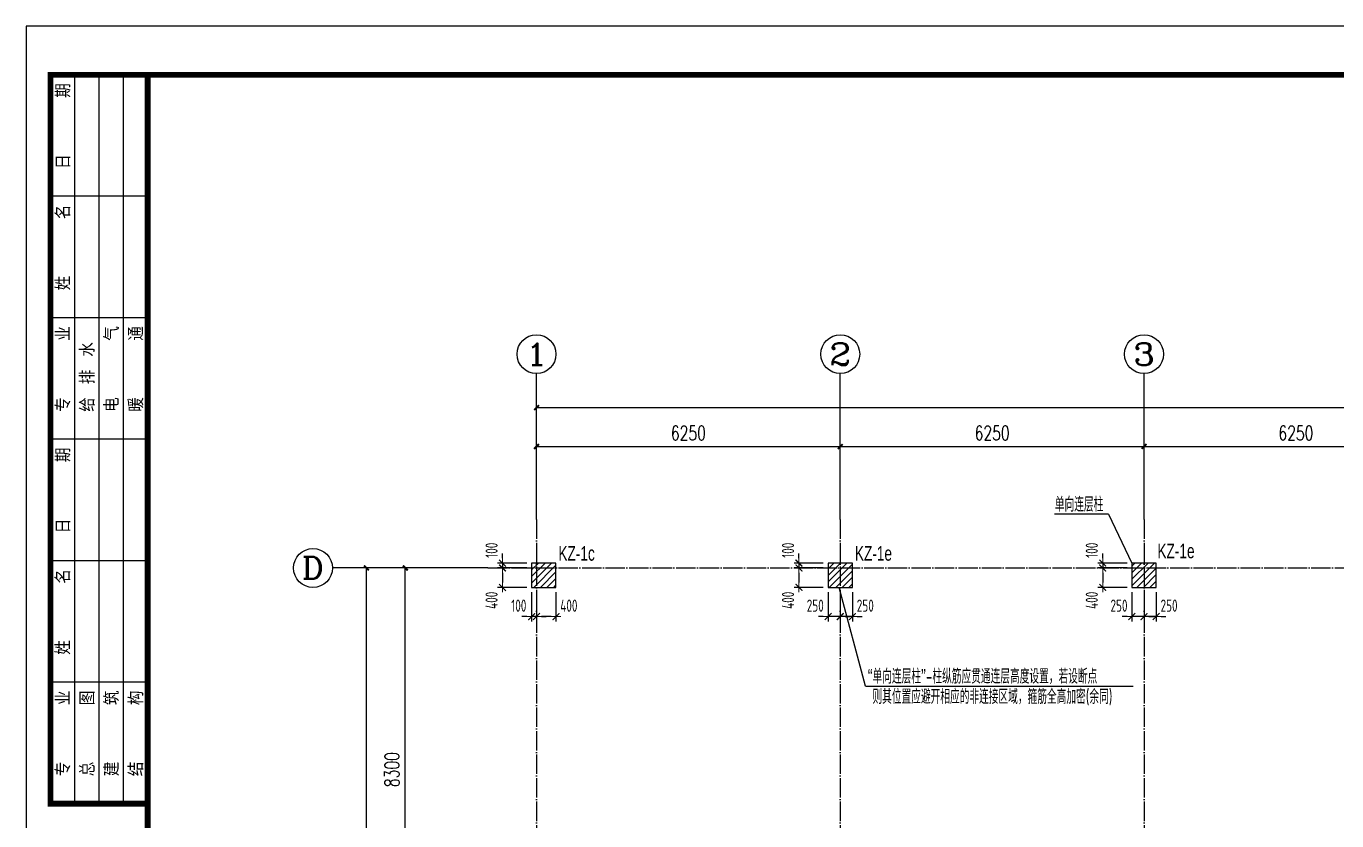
# Model space of a CAD drawing. Extents: x -441005 to 725361, y -182459 to 319313.
# Drawn here: x -40300 to -13334, y 32697 to 49050 of the extents above; entities that cross this region are included whole.
import ezdxf
from ezdxf.enums import TextEntityAlignment as Align

# ---------------------------------------------------------------- set-up
doc = ezdxf.new("R2010")
doc.units = 0
doc.header["$LTSCALE"] = 100
doc.linetypes.add('DOTE', pattern=[2.42, 2, -0.2, 0.02, -0.2])
doc.layers.get('0').update_dxf_attribs({"linetype": 'CONTINUOUS'})
doc.layers.get('Defpoints').update_dxf_attribs({"linetype": 'CONTINUOUS'})
for name, color, linetype in [('AXIS', 3, 'CONTINUOUS'), ('AXIS_TEXT', 7, 'CONTINUOUS'), ('COLU', 7, 'CONTINUOUS'), ('DOTE', 8, 'DOTE'), ('S审图修改', 2, 'CONTINUOUS'), ('TEXT', 7, 'CONTINUOUS'), ('TT_KZ', 6, 'CONTINUOUS'), ('图框', 7, 'CONTINUOUS')]:
    doc.layers.add(name, color=color, linetype=linetype)
doc.layers.add('COLU-平法定位', color=3, linetype='ByLayer', lineweight=18)
doc.layers.add('T填充图层(非模板)', color=251, linetype='CONTINUOUS', lineweight=0)
doc.styles.add('_TCH_AXIS', font='COMPLEX', dxfattribs={"bigfont": 'GBCBIG'})
doc.styles.add('_TCH_DIM_T3', font='simplex_.ttf', dxfattribs={"width": 0.705882, "bigfont": 'GBCBIG'})
doc.styles.add('BW_Dim', font='Bweng.shx', dxfattribs={"width": 0.7, "bigfont": 'hztxt.shx'})
doc.styles.add('COMPLEX', font='COMPLEX')
doc.styles.add('HZTXT', font='TXT', dxfattribs={"bigfont": 'HZTXT'})
doc.styles.add('TCCAD_Dimension', font='Tssdeng.shx', dxfattribs={"width": 0.7, "bigfont": 'hztxt.shx'})
doc.styles.add('TSSD_Rein', font='Tssdeng.shx', dxfattribs={"width": 0.7, "bigfont": '1.shx'})
doc.dimstyles.new('_TCH_ARCH&&100', dxfattribs={"dimtxt": 297.5, "dimasz": 100, "dimexe": 250, "dimexo": 300, "dimgap": 126.25, "dimtad": 1, "dimdec": 0, "dimzin": 0, "dimdsep": 46, "dimtxsty": '_TCH_DIM_T3', "dimblk": 'ARCHTICK', "dimcen": 0.09, "dimclrt": 7, "dimazin": 2, "dimtfac": 1, "dimtdec": 0, "dimtix": 1, "dimtmove": 2, "dimatfit": 3, "dimfxl": 0, "dimtolj": 1, "dimtzin": 0, "dimarcsym": 0})
doc.dimstyles.new('TCCAD_100_100', dxfattribs={"dimtxt": 250, "dimasz": 100, "dimexe": 100, "dimexo": 100, "dimgap": 100, "dimtad": 1, "dimdec": 0, "dimzin": 0, "dimdsep": 46, "dimtxsty": 'TCCAD_Dimension', "dimblk": '_TCDBK100_100', "dimcen": 0, "dimclrt": 7, "dimadec": 0, "dimazin": 0, "dimtfac": 1, "dimtdec": 0, "dimtix": 1, "dimtmove": 2, "dimatfit": 3, "dimfxl": 0, "dimtolj": 1, "dimtzin": 0, "dimarcsym": 0})
pattern_1 = [(45, (-3e-11, 47000), (-67.35192, 67.35192), [])]

# ---------------------------------------------------------------- blocks, each defined once
blk = doc.blocks.new('_AXISO')
blk.add_circle((0, 0), 0.5)
at = {"layer": 'AXIS_TEXT', "style": 'COMPLEX', "width": 1.041667}
blk.add_attdef('A', text='', height=0.56, dxfattribs=at).set_placement((-0.25, -0.28), (0.25, -0.28), align=Align.FIT)
blk = doc.blocks.new('_ArchTick')
at = {"color": 0, "linetype": 'ByBlock', "const_width": 0.4}
blk.add_lwpolyline([(-0.5, -0.5), (0.5, 0.5)], dxfattribs=at)
blk = doc.blocks.new('*D1354')
at = {"layer": 'AXIS', "color": 0, "lineweight": -2}
for p, q in [((-31100, 37900), (-32750, 37900)), ((-32500, 29600), (-32500, 37900)), ((-31100, 29600), (-32750, 29600))]:
    blk.add_line(p, q, dxfattribs=at)
at = {"layer": 'Defpoints', "color": 0}
for p in [(-32500, 37900), (-30800, 37900), (-30800, 29600)]:
    blk.add_point(p, dxfattribs=at)
at = {"layer": 'AXIS', "color": 0, "lineweight": -2, "xscale": 100, "yscale": 100, "zscale": 100}
for p, rotation in [((-32500, 37900), 90), ((-32500, 29600), 270)]:
    blk.add_blockref('_ArchTick', p, dxfattribs=dict(at, rotation=rotation))
at = {"layer": 'AXIS', "color": 7, "insert": (-32776, 33750), "char_height": 297.5, "attachment_point": 5, "rotation": 90, "style": '_TCH_DIM_T3'}
blk.add_mtext('\\A1;8300', dxfattribs=at)
blk = doc.blocks.new('*D1355')
at = {"layer": 'AXIS', "color": 0, "lineweight": -2}
for p, q in [((-29800, 39200), (-29800, 40650)), ((-23550, 39200), (-23550, 40650)), ((-29800, 40400), (-23550, 40400))]:
    blk.add_line(p, q, dxfattribs=at)
at = {"layer": 'Defpoints', "color": 0}
for p in [(-23550, 40400), (-29800, 38900), (-23550, 38900)]:
    blk.add_point(p, dxfattribs=at)
at = {"layer": 'AXIS', "color": 0, "lineweight": -2, "xscale": 100, "yscale": 100, "zscale": 100, "rotation": 180}
blk.add_blockref('_ArchTick', (-29800, 40400), dxfattribs=at)
at = {"layer": 'AXIS', "color": 0, "lineweight": -2, "xscale": 100, "yscale": 100, "zscale": 100}
blk.add_blockref('_ArchTick', (-23550, 40400), dxfattribs=at)
at = {"layer": 'AXIS', "color": 7, "insert": (-26675, 40676), "char_height": 297.5, "attachment_point": 5, "style": '_TCH_DIM_T3'}
blk.add_mtext('\\A1;6250', dxfattribs=at)
blk = doc.blocks.new('*D1356')
at = {"layer": 'AXIS', "color": 0, "lineweight": -2}
for p, q in [((-23550, 39200), (-23550, 40650)), ((-17300, 39200), (-17300, 40650)), ((-23550, 40400), (-17300, 40400))]:
    blk.add_line(p, q, dxfattribs=at)
at = {"layer": 'Defpoints', "color": 0}
for p in [(-17300, 40400), (-23550, 38900), (-17300, 38900)]:
    blk.add_point(p, dxfattribs=at)
at = {"layer": 'AXIS', "color": 0, "lineweight": -2, "xscale": 100, "yscale": 100, "zscale": 100, "rotation": 180}
blk.add_blockref('_ArchTick', (-23550, 40400), dxfattribs=at)
at = {"layer": 'AXIS', "color": 0, "lineweight": -2, "xscale": 100, "yscale": 100, "zscale": 100}
blk.add_blockref('_ArchTick', (-17300, 40400), dxfattribs=at)
at = {"layer": 'AXIS', "color": 7, "insert": (-20425, 40676), "char_height": 297.5, "attachment_point": 5, "style": '_TCH_DIM_T3'}
blk.add_mtext('\\A1;6250', dxfattribs=at)
blk = doc.blocks.new('*D1357')
at = {"layer": 'AXIS', "color": 0, "lineweight": -2}
for p, q in [((-17300, 39200), (-17300, 40650)), ((-11050, 39200), (-11050, 40650)), ((-17300, 40400), (-11050, 40400))]:
    blk.add_line(p, q, dxfattribs=at)
at = {"layer": 'Defpoints', "color": 0}
for p in [(-11050, 40400), (-17300, 38900), (-11050, 38900)]:
    blk.add_point(p, dxfattribs=at)
at = {"layer": 'AXIS', "color": 0, "lineweight": -2, "xscale": 100, "yscale": 100, "zscale": 100, "rotation": 180}
blk.add_blockref('_ArchTick', (-17300, 40400), dxfattribs=at)
at = {"layer": 'AXIS', "color": 0, "lineweight": -2, "xscale": 100, "yscale": 100, "zscale": 100}
blk.add_blockref('_ArchTick', (-11050, 40400), dxfattribs=at)
at = {"layer": 'AXIS', "color": 7, "insert": (-14175, 40676), "char_height": 297.5, "attachment_point": 5, "style": '_TCH_DIM_T3'}
blk.add_mtext('\\A1;6250', dxfattribs=at)
blk = doc.blocks.new('*D1368')
at = {"layer": 'AXIS', "color": 0, "lineweight": -2}
for p, q in [((-31100, 37900), (-33550, 37900)), ((-33300, 24700), (-33300, 37900)), ((-31100, 24700), (-33550, 24700))]:
    blk.add_line(p, q, dxfattribs=at)
at = {"layer": 'Defpoints', "color": 0}
for p in [(-33300, 37900), (-30800, 37900), (-30800, 24700)]:
    blk.add_point(p, dxfattribs=at)
at = {"layer": 'AXIS', "color": 0, "lineweight": -2, "xscale": 100, "yscale": 100, "zscale": 100}
for p, rotation in [((-33300, 37900), 90), ((-33300, 24700), 270)]:
    blk.add_blockref('_ArchTick', p, dxfattribs=dict(at, rotation=rotation))
at = {"layer": 'AXIS', "color": 7, "insert": (-33575, 31300), "char_height": 297.5, "attachment_point": 5, "rotation": 90, "style": '_TCH_DIM_T3'}
blk.add_mtext('\\A1;13200', dxfattribs=at)
blk = doc.blocks.new('*D1369')
at = {"layer": 'AXIS', "color": 0, "lineweight": -2}
for p, q in [((-29800, 39200), (-29800, 41450)), ((21950, 39200), (21950, 41450)), ((-29800, 41200), (21950, 41200))]:
    blk.add_line(p, q, dxfattribs=at)
at = {"layer": 'Defpoints', "color": 0}
for p in [(21950, 41200), (-29800, 38900), (21950, 38900)]:
    blk.add_point(p, dxfattribs=at)
at = {"layer": 'AXIS', "color": 0, "lineweight": -2, "xscale": 100, "yscale": 100, "zscale": 100, "rotation": 180}
blk.add_blockref('_ArchTick', (-29800, 41200), dxfattribs=at)
at = {"layer": 'AXIS', "color": 0, "lineweight": -2, "xscale": 100, "yscale": 100, "zscale": 100}
blk.add_blockref('_ArchTick', (21950, 41200), dxfattribs=at)
at = {"layer": 'AXIS', "color": 7, "insert": (-3925, 41476), "char_height": 297.5, "attachment_point": 5, "style": '_TCH_DIM_T3'}
blk.add_mtext('\\A1;51750', dxfattribs=at)
blk = doc.blocks.new('_TCDBK100_100')
blk.add_line((-1, 0), (1, 0))
at = {"const_width": 0.25}
blk.add_lwpolyline([(-0.7, -0.7), (0.7, 0.7)], dxfattribs=at)
blk = doc.blocks.new('*D1271')
at = {"layer": 'COLU-平法定位', "color": 0, "linetype": 'Continuous', "lineweight": -2}
for p, q in [((-18150, 38100), (-18150, 38200)), ((-17650, 38000), (-18250, 38000)), ((-17650, 37900), (-18250, 37900)), ((-18150, 38000), (-18150, 37900)), ((-18150, 37800), (-18150, 37700))]:
    blk.add_line(p, q, dxfattribs=at)
at = {"layer": 'Defpoints', "color": 0, "linetype": 'Continuous'}
for p in [(-18150, 37900), (-17550, 38000), (-17550, 37900)]:
    blk.add_point(p, dxfattribs=at)
at = {"layer": 'COLU-平法定位', "color": 0, "linetype": 'Continuous', "lineweight": -2, "xscale": 100, "yscale": 100, "zscale": 100}
for p, rotation in [((-18150, 38000), 270), ((-18150, 37900), 90)]:
    blk.add_blockref('_TCDBK100_100', p, dxfattribs=dict(at, rotation=rotation))
at = {"layer": 'COLU-平法定位', "color": 7, "linetype": 'Continuous', "insert": (-18375, 38265), "char_height": 250, "attachment_point": 5, "rotation": 90, "style": 'TCCAD_Dimension'}
blk.add_mtext('\\A1;100', dxfattribs=at)
blk = doc.blocks.new('*D1272')
at = {"layer": 'COLU-平法定位', "color": 0, "linetype": 'Continuous', "lineweight": -2}
for p, q in [((-17650, 37900), (-18250, 37900)), ((-18150, 37800), (-18150, 37600)), ((-17650, 37500), (-18250, 37500))]:
    blk.add_line(p, q, dxfattribs=at)
at = {"layer": 'Defpoints', "color": 0, "linetype": 'Continuous'}
for p in [(-17550, 37900), (-18150, 37500), (-17550, 37500)]:
    blk.add_point(p, dxfattribs=at)
at = {"layer": 'COLU-平法定位', "color": 0, "linetype": 'Continuous', "lineweight": -2, "xscale": 100, "yscale": 100, "zscale": 100}
for p, rotation in [((-18150, 37900), 90), ((-18150, 37500), 270)]:
    blk.add_blockref('_TCDBK100_100', p, dxfattribs=dict(at, rotation=rotation))
at = {"layer": 'COLU-平法定位', "color": 7, "linetype": 'Continuous', "insert": (-18375, 37235), "char_height": 250, "attachment_point": 5, "rotation": 90, "style": 'TCCAD_Dimension'}
blk.add_mtext('\\A1;400', dxfattribs=at)
blk = doc.blocks.new('*D1273')
at = {"layer": 'COLU-平法定位', "color": 0, "linetype": 'Continuous', "lineweight": -2}
for p, q in [((-17300, 37400), (-17300, 36800)), ((-17050, 37400), (-17050, 36800)), ((-17400, 36900), (-17500, 36900)), ((-17050, 36900), (-17300, 36900)), ((-16950, 36900), (-16850, 36900))]:
    blk.add_line(p, q, dxfattribs=at)
at = {"layer": 'Defpoints', "color": 0, "linetype": 'Continuous'}
for p in [(-17300, 37500), (-17050, 37500), (-17300, 36900)]:
    blk.add_point(p, dxfattribs=at)
at = {"layer": 'COLU-平法定位', "color": 0, "linetype": 'Continuous', "lineweight": -2, "xscale": 100, "yscale": 100, "zscale": 100}
for p, rotation in [((-17300, 36900), 2.334537313969202e-08), ((-17050, 36900), 180.0000000233454)]:
    blk.add_blockref('_TCDBK100_100', p, dxfattribs=dict(at, rotation=rotation))
at = {"layer": 'COLU-平法定位', "color": 7, "linetype": 'Continuous', "insert": (-16785, 37125), "char_height": 250, "attachment_point": 5, "rotation": 0, "style": 'TCCAD_Dimension'}
blk.add_mtext('\\A1;250', dxfattribs=at)
blk = doc.blocks.new('*D1274')
at = {"layer": 'COLU-平法定位', "color": 0, "linetype": 'Continuous', "lineweight": -2}
for p, q in [((-17550, 37400), (-17550, 36800)), ((-17300, 37400), (-17300, 36800)), ((-17650, 36900), (-17750, 36900)), ((-17300, 36900), (-17550, 36900)), ((-17200, 36900), (-17100, 36900))]:
    blk.add_line(p, q, dxfattribs=at)
at = {"layer": 'Defpoints', "color": 0, "linetype": 'Continuous'}
for p in [(-17550, 37500), (-17300, 37500), (-17550, 36900)]:
    blk.add_point(p, dxfattribs=at)
at = {"layer": 'COLU-平法定位', "color": 0, "linetype": 'Continuous', "lineweight": -2, "xscale": 100, "yscale": 100, "zscale": 100}
for p, rotation in [((-17550, 36900), 2.334537313969202e-08), ((-17300, 36900), 180.0000000233454)]:
    blk.add_blockref('_TCDBK100_100', p, dxfattribs=dict(at, rotation=rotation))
at = {"layer": 'COLU-平法定位', "color": 7, "linetype": 'Continuous', "insert": (-17815, 37125), "char_height": 250, "attachment_point": 5, "rotation": 0, "style": 'TCCAD_Dimension'}
blk.add_mtext('\\A1;250', dxfattribs=at)
blk = doc.blocks.new('*D1242')
at = {"layer": 'COLU-平法定位', "color": 0, "linetype": 'Continuous', "lineweight": -2}
for p, q in [((-24400, 38100), (-24400, 38200)), ((-23900, 38000), (-24500, 38000)), ((-23900, 37900), (-24500, 37900)), ((-24400, 38000), (-24400, 37900)), ((-24400, 37800), (-24400, 37700))]:
    blk.add_line(p, q, dxfattribs=at)
at = {"layer": 'Defpoints', "color": 0, "linetype": 'Continuous'}
for p in [(-24400, 37900), (-23800, 38000), (-23800, 37900)]:
    blk.add_point(p, dxfattribs=at)
at = {"layer": 'COLU-平法定位', "color": 0, "linetype": 'Continuous', "lineweight": -2, "xscale": 100, "yscale": 100, "zscale": 100}
for p, rotation in [((-24400, 38000), 270), ((-24400, 37900), 90)]:
    blk.add_blockref('_TCDBK100_100', p, dxfattribs=dict(at, rotation=rotation))
at = {"layer": 'COLU-平法定位', "color": 7, "linetype": 'Continuous', "insert": (-24625, 38265), "char_height": 250, "attachment_point": 5, "rotation": 90, "style": 'TCCAD_Dimension'}
blk.add_mtext('\\A1;100', dxfattribs=at)
blk = doc.blocks.new('*D1243')
at = {"layer": 'COLU-平法定位', "color": 0, "linetype": 'Continuous', "lineweight": -2}
for p, q in [((-23900, 37900), (-24500, 37900)), ((-24400, 37800), (-24400, 37600)), ((-23900, 37500), (-24500, 37500))]:
    blk.add_line(p, q, dxfattribs=at)
at = {"layer": 'Defpoints', "color": 0, "linetype": 'Continuous'}
for p in [(-23800, 37900), (-24400, 37500), (-23800, 37500)]:
    blk.add_point(p, dxfattribs=at)
at = {"layer": 'COLU-平法定位', "color": 0, "linetype": 'Continuous', "lineweight": -2, "xscale": 100, "yscale": 100, "zscale": 100}
for p, rotation in [((-24400, 37900), 90), ((-24400, 37500), 270)]:
    blk.add_blockref('_TCDBK100_100', p, dxfattribs=dict(at, rotation=rotation))
at = {"layer": 'COLU-平法定位', "color": 7, "linetype": 'Continuous', "insert": (-24625, 37235), "char_height": 250, "attachment_point": 5, "rotation": 90, "style": 'TCCAD_Dimension'}
blk.add_mtext('\\A1;400', dxfattribs=at)
blk = doc.blocks.new('*D1244')
at = {"layer": 'COLU-平法定位', "color": 0, "linetype": 'Continuous', "lineweight": -2}
for p, q in [((-23550, 37400), (-23550, 36800)), ((-23300, 37400), (-23300, 36800)), ((-23650, 36900), (-23750, 36900)), ((-23300, 36900), (-23550, 36900)), ((-23200, 36900), (-23100, 36900))]:
    blk.add_line(p, q, dxfattribs=at)
at = {"layer": 'Defpoints', "color": 0, "linetype": 'Continuous'}
for p in [(-23550, 37500), (-23300, 37500), (-23550, 36900)]:
    blk.add_point(p, dxfattribs=at)
at = {"layer": 'COLU-平法定位', "color": 0, "linetype": 'Continuous', "lineweight": -2, "xscale": 100, "yscale": 100, "zscale": 100}
for p, rotation in [((-23550, 36900), 2.334537313969202e-08), ((-23300, 36900), 180.0000000233454)]:
    blk.add_blockref('_TCDBK100_100', p, dxfattribs=dict(at, rotation=rotation))
at = {"layer": 'COLU-平法定位', "color": 7, "linetype": 'Continuous', "insert": (-23035, 37125), "char_height": 250, "attachment_point": 5, "rotation": 0, "style": 'TCCAD_Dimension'}
blk.add_mtext('\\A1;250', dxfattribs=at)
blk = doc.blocks.new('*D1245')
at = {"layer": 'COLU-平法定位', "color": 0, "linetype": 'Continuous', "lineweight": -2}
for p, q in [((-23800, 37400), (-23800, 36800)), ((-23550, 37400), (-23550, 36800)), ((-23900, 36900), (-24000, 36900)), ((-23550, 36900), (-23800, 36900)), ((-23450, 36900), (-23350, 36900))]:
    blk.add_line(p, q, dxfattribs=at)
at = {"layer": 'Defpoints', "color": 0, "linetype": 'Continuous'}
for p in [(-23800, 37500), (-23550, 37500), (-23800, 36900)]:
    blk.add_point(p, dxfattribs=at)
at = {"layer": 'COLU-平法定位', "color": 0, "linetype": 'Continuous', "lineweight": -2, "xscale": 100, "yscale": 100, "zscale": 100}
for p, rotation in [((-23800, 36900), 2.334537313969202e-08), ((-23550, 36900), 180.0000000233454)]:
    blk.add_blockref('_TCDBK100_100', p, dxfattribs=dict(at, rotation=rotation))
at = {"layer": 'COLU-平法定位', "color": 7, "linetype": 'Continuous', "insert": (-24065, 37125), "char_height": 250, "attachment_point": 5, "rotation": 0, "style": 'TCCAD_Dimension'}
blk.add_mtext('\\A1;250', dxfattribs=at)
blk = doc.blocks.new('*D1254')
at = {"layer": 'COLU-平法定位', "color": 0, "linetype": 'Continuous', "lineweight": -2}
for p, q in [((-30500, 38100), (-30500, 38200)), ((-30000, 38000), (-30600, 38000)), ((-30000, 37900), (-30600, 37900)), ((-30500, 38000), (-30500, 37900)), ((-30500, 37800), (-30500, 37700))]:
    blk.add_line(p, q, dxfattribs=at)
at = {"layer": 'Defpoints', "color": 0, "linetype": 'Continuous'}
for p in [(-30500, 37900), (-29900, 38000), (-29900, 37900)]:
    blk.add_point(p, dxfattribs=at)
at = {"layer": 'COLU-平法定位', "color": 0, "linetype": 'Continuous', "lineweight": -2, "xscale": 100, "yscale": 100, "zscale": 100}
for p, rotation in [((-30500, 38000), 270), ((-30500, 37900), 90)]:
    blk.add_blockref('_TCDBK100_100', p, dxfattribs=dict(at, rotation=rotation))
at = {"layer": 'COLU-平法定位', "color": 7, "linetype": 'Continuous', "insert": (-30725, 38265), "char_height": 250, "attachment_point": 5, "rotation": 90, "style": 'TCCAD_Dimension'}
blk.add_mtext('\\A1;100', dxfattribs=at)
blk = doc.blocks.new('*D1255')
at = {"layer": 'COLU-平法定位', "color": 0, "linetype": 'Continuous', "lineweight": -2}
for p, q in [((-30000, 37900), (-30600, 37900)), ((-30500, 37800), (-30500, 37600)), ((-30000, 37500), (-30600, 37500))]:
    blk.add_line(p, q, dxfattribs=at)
at = {"layer": 'Defpoints', "color": 0, "linetype": 'Continuous'}
for p in [(-29900, 37900), (-30500, 37500), (-29900, 37500)]:
    blk.add_point(p, dxfattribs=at)
at = {"layer": 'COLU-平法定位', "color": 0, "linetype": 'Continuous', "lineweight": -2, "xscale": 100, "yscale": 100, "zscale": 100}
for p, rotation in [((-30500, 37900), 90), ((-30500, 37500), 270)]:
    blk.add_blockref('_TCDBK100_100', p, dxfattribs=dict(at, rotation=rotation))
at = {"layer": 'COLU-平法定位', "color": 7, "linetype": 'Continuous', "insert": (-30725, 37235), "char_height": 250, "attachment_point": 5, "rotation": 90, "style": 'TCCAD_Dimension'}
blk.add_mtext('\\A1;400', dxfattribs=at)
blk = doc.blocks.new('*D1256')
at = {"layer": 'COLU-平法定位', "color": 0, "linetype": 'Continuous', "lineweight": -2}
for p, q in [((-29800, 37400), (-29800, 36800)), ((-29400, 37400), (-29400, 36800)), ((-29500, 36900), (-29700, 36900))]:
    blk.add_line(p, q, dxfattribs=at)
at = {"layer": 'Defpoints', "color": 0, "linetype": 'Continuous'}
for p in [(-29800, 37500), (-29400, 37500), (-29800, 36900)]:
    blk.add_point(p, dxfattribs=at)
at = {"layer": 'COLU-平法定位', "color": 0, "linetype": 'Continuous', "lineweight": -2, "xscale": 100, "yscale": 100, "zscale": 100}
for p, rotation in [((-29800, 36900), 180.0000000233454), ((-29400, 36900), 2.334540560866571e-08)]:
    blk.add_blockref('_TCDBK100_100', p, dxfattribs=dict(at, rotation=rotation))
at = {"layer": 'COLU-平法定位', "color": 7, "linetype": 'Continuous', "insert": (-29135, 37125), "char_height": 250, "attachment_point": 5, "rotation": 0, "style": 'TCCAD_Dimension'}
blk.add_mtext('\\A1;400', dxfattribs=at)
blk = doc.blocks.new('*D1257')
at = {"layer": 'COLU-平法定位', "color": 0, "linetype": 'Continuous', "lineweight": -2}
for p, q in [((-29900, 37400), (-29900, 36800)), ((-29800, 37400), (-29800, 36800)), ((-30000, 36900), (-30100, 36900)), ((-29800, 36900), (-29900, 36900)), ((-29700, 36900), (-29600, 36900))]:
    blk.add_line(p, q, dxfattribs=at)
at = {"layer": 'Defpoints', "color": 0, "linetype": 'Continuous'}
for p in [(-29900, 37500), (-29800, 37500), (-29900, 36900)]:
    blk.add_point(p, dxfattribs=at)
at = {"layer": 'COLU-平法定位', "color": 0, "linetype": 'Continuous', "lineweight": -2, "xscale": 100, "yscale": 100, "zscale": 100}
for p, rotation in [((-29900, 36900), 2.334537313969202e-08), ((-29800, 36900), 180.0000000233454)]:
    blk.add_blockref('_TCDBK100_100', p, dxfattribs=dict(at, rotation=rotation))
at = {"layer": 'COLU-平法定位', "color": 7, "linetype": 'Continuous', "insert": (-30165, 37125), "char_height": 250, "attachment_point": 5, "rotation": 0, "style": 'TCCAD_Dimension'}
blk.add_mtext('\\A1;100', dxfattribs=at)
blk = doc.blocks.new('A2+1_2')
at = {"layer": '图框'}
for p, q in [((1000, 26000), (1000, 41000)), ((1500, 26000), (1500, 41000)), ((2000, 26000), (2000, 41000)), ((2500, 38500), (500, 38500)), ((2500, 36000), (500, 36000)), ((2500, 33500), (500, 33500)), ((2500, 31000), (500, 31000)), ((2500, 28500), (500, 28500))]:
    blk.add_line(p, q, dxfattribs=at)
blk.add_lwpolyline([(0, 0), (89100, 0), (89100, 42000), (0, 42000)], close=True, dxfattribs=at)
at = {"layer": '图框', "const_width": 120}
blk.add_lwpolyline([(2500, 41000), (500, 41000), (500, 26000), (2500, 26000)], dxfattribs=at)
blk.add_lwpolyline([(2500, 1000), (88100, 1000), (88100, 41000), (2500, 41000)], close=True, dxfattribs=at)
at = {"layer": '图框', "style": 'HZTXT'}
for s, p in [('日    期', (911, 39064)), ('姓    名', (911, 36564)), ('专    业', (911, 34064)), ('电    气', (1911, 34064)), ('暖    通', (2411, 34064)), ('给 排 水', (1411, 34064)), ('日    期', (911, 31564)), ('姓    名', (911, 29064)), ('建    筑', (1911, 26564)), ('专    业', (911, 26564)), ('总    图', (1411, 26564)), ('结    构', (2411, 26564))]:
    blk.add_text(s, height=300, rotation=90, dxfattribs=at).set_placement(p)

msp = doc.modelspace()

# ---------------------------------------------------------------- hatches: boundary and pattern name
at = {"layer": 'S审图修改'}
h = msp.add_hatch(dxfattribs=at)
h.set_pattern_fill('ANSI31', color=256, scale=30, style=0)
h.set_pattern_definition(pattern_1)
h.paths.add_polyline_path([(-23300, 37500), (-23300, 38000), (-23800, 38000), (-23800, 37500)])
h = msp.add_hatch(dxfattribs=at)
h.set_pattern_fill('ANSI31', color=256, scale=30, style=0)
h.set_pattern_definition(pattern_1)
h.paths.add_polyline_path([(-17050, 37500), (-17050, 38000), (-17550, 38000), (-17550, 37500)])
at = {"layer": 'T填充图层(非模板)'}
h = msp.add_hatch(dxfattribs=at)
h.set_pattern_fill('ANSI31', color=6, scale=30, style=0)
h.set_pattern_definition([(45, (43125, -94000), (-67.35192, 67.35192), [])])
h.paths.add_polyline_path([(-29400, 37500), (-29400, 38000), (-29900, 38000), (-29900, 37500)])

# ---------------------------------------------------------------- linework, layer by layer
at = {"layer": 'AXIS'}
for p, q in [((-29800, 38900), (-29800, 41900)), ((-23550, 38900), (-23550, 41900)), ((-17300, 38900), (-17300, 41900)), ((-30800, 37900), (-34000, 37900))]:
    msp.add_line(p, q, dxfattribs=at)
at = {"layer": 'COLU'}
for points in [[(-29400, 37500), (-29400, 38000), (-29900, 38000), (-29900, 37500)], [(-23300, 37500), (-23300, 38000), (-23800, 38000), (-23800, 37500)], [(-17050, 37500), (-17050, 38000), (-17550, 38000), (-17550, 37500)]]:
    msp.add_lwpolyline(points, close=True, dxfattribs=at)
at = {"layer": 'DOTE', "ltscale": 2}
for p, q in [((-29800, 38900), (-29800, 23400)), ((-23550, 38900), (-23550, 23400)), ((-17300, 38900), (-17300, 23400)), ((-30800, 37900), (23400, 37900))]:
    msp.add_line(p, q, dxfattribs=at)
at = {"layer": 'TT_KZ', "color": 6}
for p, q in [((-18030.6, 39006.4), (-19144.2, 39006.4)), ((-18030.6, 39006.4), (-17550, 38000)), ((-23034.2, 35467.7), (-23575, 37500))]:
    msp.add_line(p, q, dxfattribs=at)
msp.add_lwpolyline([(-23034.2, 35467.7), (-17522.6, 35467.7), (-17522.6, 35467.7)], dxfattribs=at)

# ---------------------------------------------------------------- block references
msp.add_blockref('A2+1_2', (-40300, 7050))
at = {"layer": 'AXIS'}
ref = msp.add_blockref('_AXISO', (-29800, 42300), dxfattribs=dict(at, xscale=800, yscale=800, zscale=800))
ref.add_attrib('A', '1', dxfattribs={"layer": 'AXIS_TEXT', "height": 452.5, "style": '_TCH_AXIS', "width": 2.333333}).set_placement((-30026.3, 42073.7), (-29573.7, 42073.7), align=Align.FIT)
ref = msp.add_blockref('_AXISO', (-23550, 42300), dxfattribs=dict(at, xscale=800, yscale=800, zscale=800))
ref.add_attrib('A', '2', dxfattribs={"layer": 'AXIS_TEXT', "height": 452.5, "style": '_TCH_AXIS', "width": 1.5}).set_placement((-23776.3, 42073.7), (-23323.7, 42073.7), align=Align.FIT)
ref = msp.add_blockref('_AXISO', (-17300, 42300), dxfattribs=dict(at, xscale=800, yscale=800, zscale=800))
ref.add_attrib('A', '3', dxfattribs={"layer": 'AXIS_TEXT', "height": 452.5, "style": '_TCH_AXIS', "width": 1.5}).set_placement((-17526.3, 42073.7), (-17073.7, 42073.7), align=Align.FIT)
ref = msp.add_blockref('_AXISO', (-34400, 37900), dxfattribs=dict(at, xscale=800, yscale=800, zscale=800))
ref.add_attrib('A', 'D', dxfattribs={"layer": 'AXIS_TEXT', "height": 452.5, "style": '_TCH_AXIS', "width": 1.235294}).set_placement((-34626.3, 37673.7), (-34173.7, 37673.7), align=Align.FIT)

# ---------------------------------------------------------------- texts
at = {"layer": 'TEXT', "style": 'BW_Dim', "width": 0.7}
for s, p in [('KZ-1c', (-29350, 38050)), ('KZ-1e', (-23250, 38050)), ('KZ-1e', (-17025, 38100))]:
    msp.add_text(s, height=300, dxfattribs=at).set_placement(p)
at = {"layer": 'TT_KZ', "color": 6, "style": 'TSSD_Rein', "width": 0.7}
for s, p in [('单向连层柱', (-19135.4, 39058.5)), ('“单向连层柱”-柱纵筋应贯通连层高度设置，若设断点', (-22983.5, 35519.8)), ('则其位置应避开相应的非连接区域，箍筋全高加密(余同)', (-22888, 35101.2))]:
    msp.add_text(s, height=300, dxfattribs=at).set_placement(p)

# ---------------------------------------------------------------- dimensions: what is measured, and where the dimension line sits
at = {"layer": 'AXIS'}
for p1, p2, distance, picture, middle in [((-29800, 38900), (21950, 38900), 2300, '*D1369', (-3925, 41476.4)), ((-29800, 38900), (-23550, 38900), 1500, '*D1355', (-26675, 40676.4)), ((-23550, 38900), (-17300, 38900), 1500, '*D1356', (-20425, 40676.4)), ((-17300, 38900), (-11050, 38900), 1500, '*D1357', (-14175, 40676.4)), ((-30800, 24700), (-30800, 37900), 2500, '*D1368', (-33575, 31300)), ((-30800, 29600), (-30800, 37900), 1700, '*D1354', (-32776.4, 33750))]:
    dim = msp.add_aligned_dim(p1=p1, p2=p2, distance=distance, dimstyle='_TCH_ARCH&&100', dxfattribs=at)
    dim.commit()
    dim.dimension.update_dxf_attribs({"geometry": picture, "text_midpoint": middle})
at = {"layer": 'COLU-平法定位', "linetype": 'Continuous'}
for base, p1, p2, angle, picture, middle in [((-30500, 37900), (-29900, 38000), (-29900, 37900), 270, '*D1254', (-30725, 38265)), ((-24400, 37900), (-23800, 38000), (-23800, 37900), 270, '*D1242', (-24625, 38265)), ((-18150, 37900), (-17550, 38000), (-17550, 37900), 270, '*D1271', (-18375, 38265)), ((-30500, 37500), (-29900, 37900), (-29900, 37500), 270, '*D1255', (-30725, 37235)), ((-24400, 37500), (-23800, 37900), (-23800, 37500), 270, '*D1243', (-24625, 37235)), ((-18150, 37500), (-17550, 37900), (-17550, 37500), 270, '*D1272', (-18375, 37235)), ((-29900, 36900), (-29800, 37500), (-29900, 37500), 180, '*D1257', (-30165, 37125)), ((-29800, 36900), (-29400, 37500), (-29800, 37500), 180, '*D1256', (-29135, 37125)), ((-23800, 36900), (-23550, 37500), (-23800, 37500), 180, '*D1245', (-24065, 37125)), ((-23550, 36900), (-23300, 37500), (-23550, 37500), 180, '*D1244', (-23035, 37125)), ((-17550, 36900), (-17300, 37500), (-17550, 37500), 180, '*D1274', (-17815, 37125)), ((-17300, 36900), (-17050, 37500), (-17300, 37500), 180, '*D1273', (-16785, 37125))]:
    dim = msp.add_linear_dim(base=base, p1=p1, p2=p2, angle=angle, dimstyle='TCCAD_100_100', dxfattribs=at)
    dim.commit()
    dim.dimension.update_dxf_attribs({"geometry": picture, "text_midpoint": middle, "dimtype": 160})

doc.saveas('drawing.dxf')
